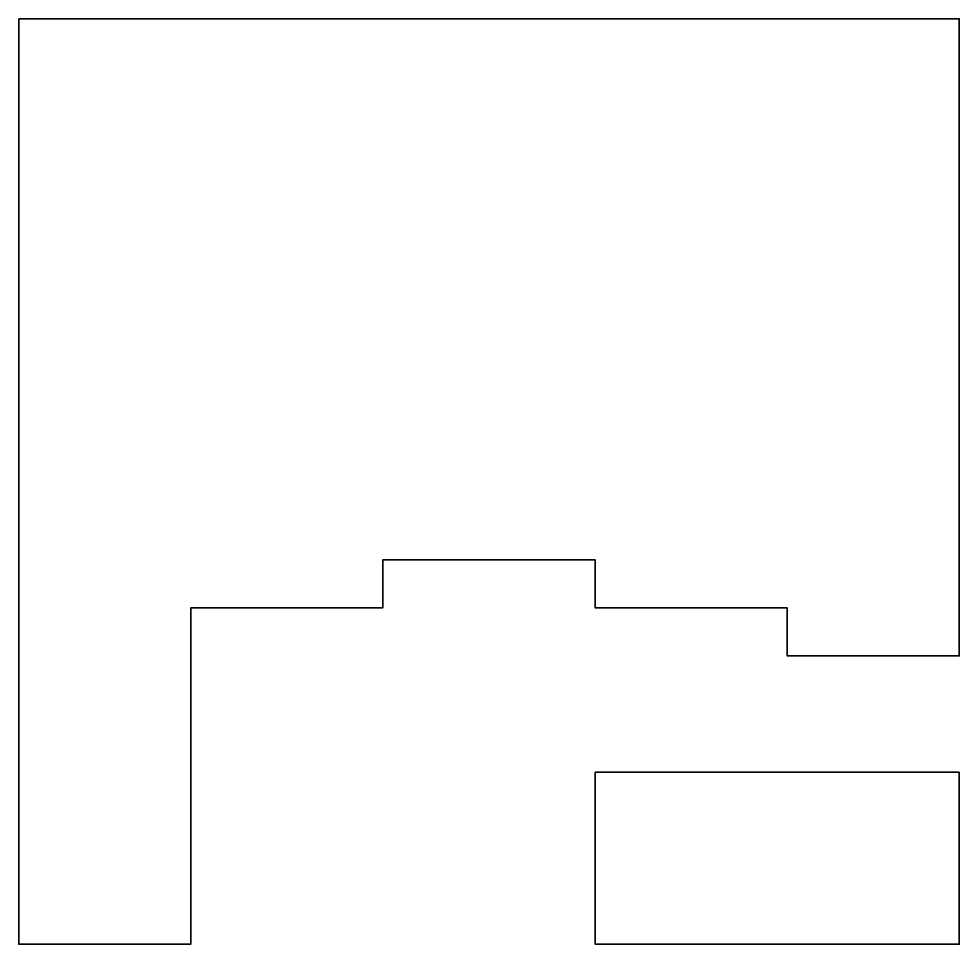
# Model space of a CAD drawing. Header units: millimetres. Extents: x 153.5 to 246.5, y -246.5 to -155.
import ezdxf

# ---------------------------------------------------------------- set-up
doc = ezdxf.new("R2010")
doc.units = ezdxf.units.MM
doc.header["$MEASUREMENT"] = 0
doc.layers.add('cicuitboard_sumkeys', color=7, linetype='Continuous', lineweight=0)
doc.layers.add('circuitboard', color=7, linetype='Continuous', lineweight=0)

msp = doc.modelspace()

# ---------------------------------------------------------------- linework, layer by layer
at = {"layer": 'cicuitboard_sumkeys', "color": 104, "lineweight": 35, "true_color": 0x22ac38}
msp.add_lwpolyline([(210.5, -229.5), (210.5, -246.5), (246.5, -246.5), (246.5, -229.5)], close=True, dxfattribs=at)
at = {"layer": 'circuitboard', "color": 104, "lineweight": 35, "true_color": 0x22ac38}
msp.add_lwpolyline([(153.5, -155), (153.5, -209.5), (153.5, -246.5), (170.5, -246.5), (170.5, -213.25), (189.5, -213.25), (189.5, -208.5), (210.5, -208.5), (210.5, -213.25), (229.5, -213.25), (229.5, -218), (246.5, -218), (246.5, -155)], close=True, dxfattribs=at)

doc.saveas('drawing.dxf')
